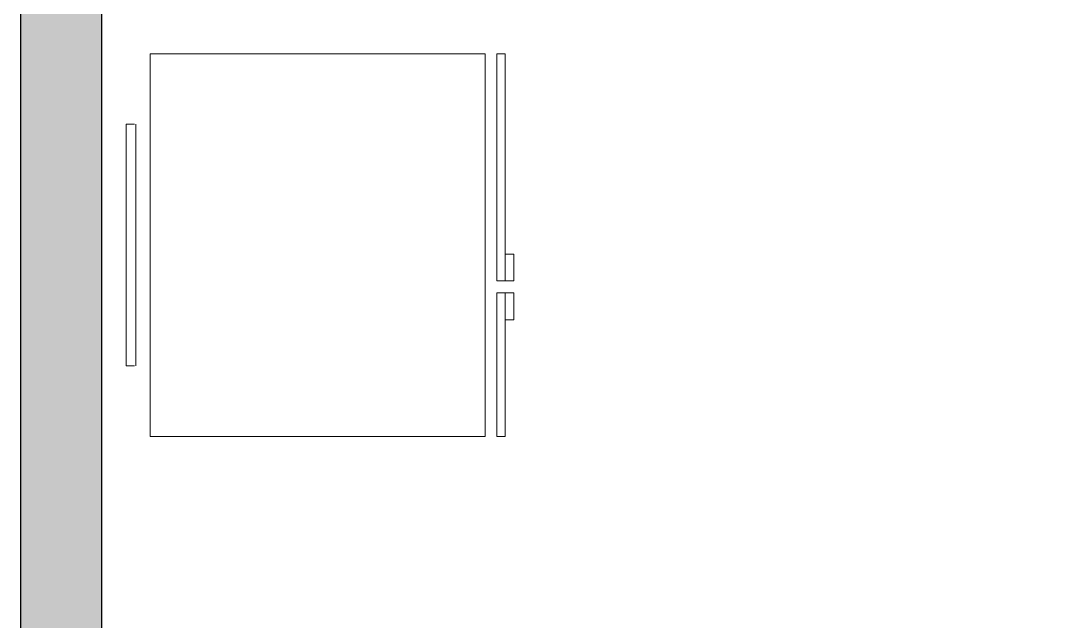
# Model space of a CAD drawing. Header units: inches. Extents: x 2 to 116, y 2 to 108.
# Drawn here: x 47.52 to 49.421, y 42.804 to 43.916 of the extents above; entities that cross this region are included whole.
import ezdxf

# ---------------------------------------------------------------- set-up
doc = ezdxf.new("R2010")
doc.units = ezdxf.units.IN
doc.header["$MEASUREMENT"] = 0
doc.layers.add('13 MOBÍLIA', color=252, linetype='Continuous', lineweight=9)
doc.layers.add('PLANTA TUGS_TUES', color=7, linetype='Continuous')

# ---------------------------------------------------------------- blocks, each defined once
blk = doc.blocks.new('GELADEIRA 2 PORTAS')
at = {"layer": '13 MOBÍLIA', "ltscale": 3.5}
for p, q in [((0.1305, -0.0057), (0.5781, -0.0057)), ((0.1305, -0.0212), (0.1305, -0.0057)), ((0.5781, -0.0212), (0.5781, -0.0057)), ((0.1305, -0.0234), (0.5781, -0.0234)), ((0, -0.05), (0.7086, -0.05)), ((0, -0.67), (0, -0.05)), ((0.7086, -0.05), (0.7086, -0.67)), ((0.7086, -0.67), (0, -0.67)), ((0, -0.6921), (0.2657, -0.6921)), ((0, -0.7076), (0, -0.6921)), ((0.2657, -0.7076), (0.2657, -0.6921)), ((0.288, -0.6921), (0.7086, -0.6921)), ((0.288, -0.7076), (0.288, -0.6921)), ((0.7086, -0.7076), (0.7086, -0.6921)), ((0, -0.7076), (0.2657, -0.7076)), ((0.2159, -0.7076), (0.2657, -0.7076)), ((0.2159, -0.7231), (0.2159, -0.7076)), ((0.2657, -0.7231), (0.2657, -0.7076)), ((0.288, -0.7231), (0.288, -0.7076)), ((0.288, -0.7076), (0.3377, -0.7076)), ((0.288, -0.7076), (0.7086, -0.7076)), ((0.3377, -0.7231), (0.3377, -0.7076)), ((0.2159, -0.7231), (0.2657, -0.7231)), ((0.288, -0.7231), (0.3377, -0.7231))]:
    blk.add_line(p, q, dxfattribs=at)

msp = doc.modelspace()

# ---------------------------------------------------------------- hatches: boundary and pattern name
at = {"layer": 'PLANTA TUGS_TUES'}
h = msp.add_hatch(color=256, dxfattribs=at)
h.dxf.hatch_style = 1
h.paths.add_polyline_path([(47.6701, 46.2182), (48.9509, 46.2182), (48.9509, 46.3682), (47.5201, 46.3682), (47.5201, 38.9182), (47.6701, 38.9182)])
h.paths.add_polyline_path([(52.2201, 46.2182), (52.0701, 46.2182), (52.0701, 45.9532), (52.2201, 45.9532), (52.2201, 45.9782)])
h.paths.add_polyline_path([(52.2201, 46.3682), (50.9509, 46.3682), (50.9509, 46.2182), (52.0701, 46.2182), (52.2201, 46.2182)])

# ---------------------------------------------------------------- linework, layer by layer
msp.add_lwpolyline([(57.5201, 52.7682), (47.5201, 52.7682), (47.5201, 30.2682), (57.5201, 30.2682)], close=True)
msp.add_lwpolyline([(52.0701, 45.9032), (52.0701, 46.2182), (47.6701, 46.2182), (47.6701, 38.9182), (52.0701, 38.9182), (52.0701, 45.0423)])
for p, q in [((47.5201, 52.7682), (47.5201, 32.7682)), ((47.5201, 52.7682), (47.5201, 32.7682)), ((47.6701, 46.2182), (47.6701, 38.9182)), ((47.6701, 46.2182), (47.6701, 38.9182))]:
    msp.add_line(p, q, dxfattribs=at)

# ---------------------------------------------------------------- block references
at = {"layer": 'PLANTA TUGS_TUES', "rotation": 90}
msp.add_blockref('GELADEIRA 2 PORTAS', (47.71, 43.1462), dxfattribs=at)

doc.saveas('drawing.dxf')
